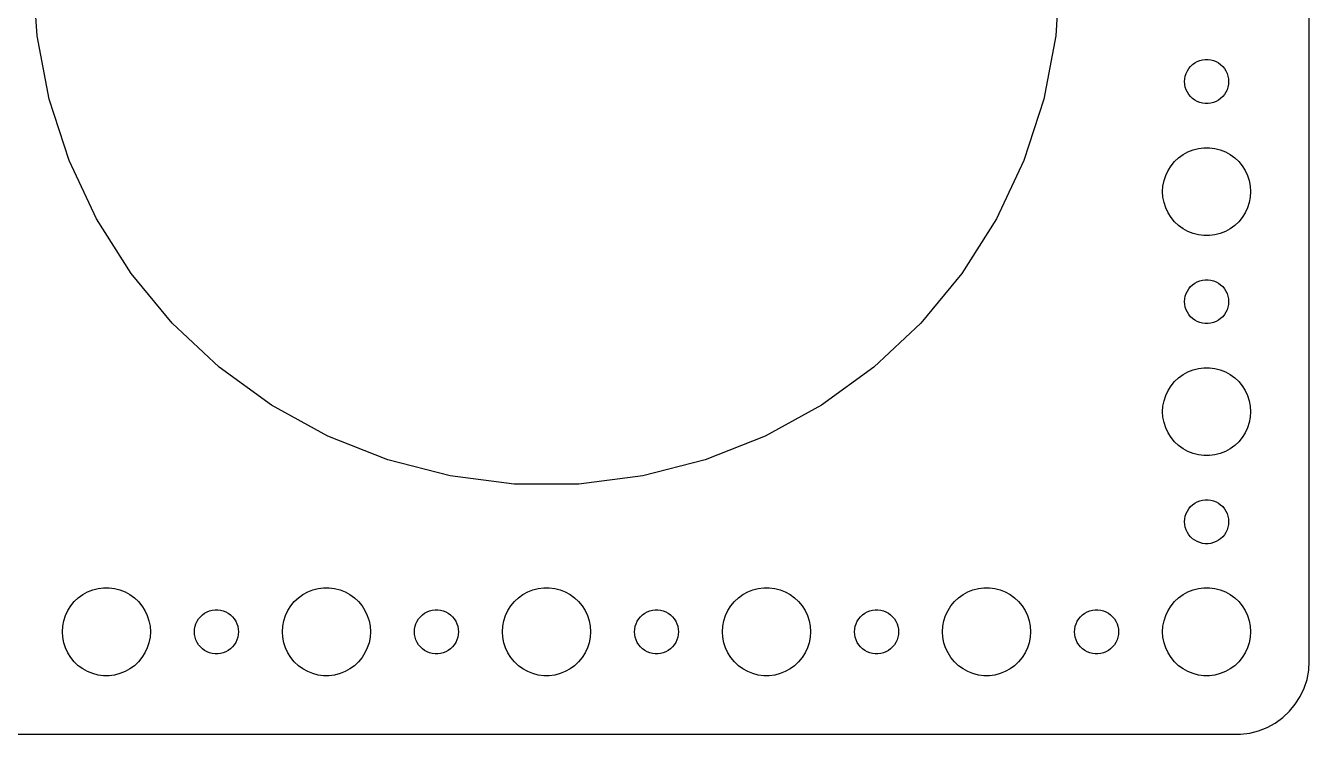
# Model space of a CAD drawing. Header units: metres. Extents: x -164 to 164, y 62 to 280.
# Drawn here: x 77 to 164.5, y 176 to 224.3 of the extents above; entities that cross this region are included whole.
import ezdxf

# ---------------------------------------------------------------- set-up
doc = ezdxf.new("R2010")
doc.units = ezdxf.units.M

msp = doc.modelspace()

# ---------------------------------------------------------------- linework, layer by layer
for p, q in [((164.5, 181), (164.5, 275)), ((77.776, 223.613), (77.5, 228)), ((147.5, 228), (147.224, 223.613)), ((78.5996, 219.296), (77.776, 223.613)), ((147.224, 223.613), (146.4, 219.296)), ((156.186, 221.223), (156.286, 221.382)), ((156.286, 221.382), (156.407, 221.527)), ((156.407, 221.527), (156.544, 221.656)), ((156.544, 221.656), (156.696, 221.766)), ((156.696, 221.766), (156.861, 221.857)), ((156.861, 221.857), (157.036, 221.927)), ((157.036, 221.927), (157.219, 221.973)), ((157.219, 221.973), (157.406, 221.997)), ((157.406, 221.997), (157.594, 221.997)), ((157.594, 221.997), (157.781, 221.973)), ((157.781, 221.973), (157.964, 221.927)), ((157.964, 221.927), (158.139, 221.857)), ((158.139, 221.857), (158.304, 221.766)), ((158.304, 221.766), (158.456, 221.656)), ((158.456, 221.656), (158.593, 221.527)), ((158.593, 221.527), (158.714, 221.382)), ((158.714, 221.382), (158.814, 221.223)), ((156, 220.5), (156.012, 220.688)), ((156.012, 220.312), (156, 220.5)), ((156.012, 220.688), (156.047, 220.873)), ((156.047, 220.873), (156.105, 221.052)), ((156.105, 221.052), (156.186, 221.223)), ((158.814, 221.223), (158.895, 221.052)), ((158.895, 221.052), (158.953, 220.873)), ((158.953, 220.873), (158.988, 220.688)), ((158.988, 220.688), (159, 220.5)), ((159, 220.5), (158.988, 220.312)), ((156.047, 220.127), (156.012, 220.312)), ((156.105, 219.948), (156.047, 220.127)), ((156.186, 219.777), (156.105, 219.948)), ((156.286, 219.618), (156.186, 219.777)), ((158.814, 219.777), (158.714, 219.618)), ((158.895, 219.948), (158.814, 219.777)), ((158.953, 220.127), (158.895, 219.948)), ((158.988, 220.312), (158.953, 220.127)), ((79.9578, 215.116), (78.5996, 219.296)), ((146.4, 219.296), (145.042, 215.116)), ((156.407, 219.473), (156.286, 219.618)), ((156.544, 219.344), (156.407, 219.473)), ((156.696, 219.234), (156.544, 219.344)), ((156.861, 219.143), (156.696, 219.234)), ((157.036, 219.073), (156.861, 219.143)), ((157.219, 219.027), (157.036, 219.073)), ((157.406, 219.003), (157.219, 219.027)), ((157.594, 219.003), (157.406, 219.003)), ((157.781, 219.027), (157.594, 219.003)), ((157.964, 219.073), (157.781, 219.027)), ((158.139, 219.143), (157.964, 219.073)), ((158.304, 219.234), (158.139, 219.143)), ((158.456, 219.344), (158.304, 219.234)), ((158.593, 219.473), (158.456, 219.344)), ((158.714, 219.618), (158.593, 219.473)), ((155.313, 215.054), (155.588, 215.312)), ((155.588, 215.312), (155.893, 215.533)), ((155.893, 215.533), (156.223, 215.714)), ((156.223, 215.714), (156.573, 215.853)), ((156.573, 215.853), (156.938, 215.947)), ((156.938, 215.947), (157.312, 215.994)), ((157.312, 215.994), (157.688, 215.994)), ((157.688, 215.994), (158.062, 215.947)), ((158.062, 215.947), (158.427, 215.853)), ((158.427, 215.853), (158.777, 215.714)), ((158.777, 215.714), (159.107, 215.533)), ((159.107, 215.533), (159.412, 215.312)), ((159.412, 215.312), (159.687, 215.054)), ((81.8293, 211.139), (79.9578, 215.116)), ((145.042, 215.116), (143.171, 211.139)), ((154.711, 214.104), (154.871, 214.445)), ((154.871, 214.445), (155.073, 214.763)), ((155.073, 214.763), (155.313, 215.054)), ((159.687, 215.054), (159.927, 214.763)), ((159.927, 214.763), (160.129, 214.445)), ((160.129, 214.445), (160.289, 214.104)), ((154.524, 213.376), (154.594, 213.746)), ((154.594, 213.746), (154.711, 214.104)), ((160.289, 214.104), (160.406, 213.746)), ((160.406, 213.746), (160.476, 213.376)), ((154.5, 213), (154.524, 213.376)), ((154.524, 212.624), (154.5, 213)), ((160.476, 213.376), (160.5, 213)), ((160.5, 213), (160.476, 212.624)), ((154.594, 212.254), (154.524, 212.624)), ((154.711, 211.896), (154.594, 212.254)), ((154.871, 211.555), (154.711, 211.896)), ((160.289, 211.896), (160.129, 211.555)), ((160.406, 212.254), (160.289, 211.896)), ((160.476, 212.624), (160.406, 212.254)), ((84.1844, 207.428), (81.8293, 211.139)), ((143.171, 211.139), (140.816, 207.428)), ((155.073, 211.237), (154.871, 211.555)), ((155.313, 210.946), (155.073, 211.237)), ((155.588, 210.688), (155.313, 210.946)), ((159.687, 210.946), (159.412, 210.688)), ((159.927, 211.237), (159.687, 210.946)), ((160.129, 211.555), (159.927, 211.237)), ((155.893, 210.467), (155.588, 210.688)), ((156.223, 210.286), (155.893, 210.467)), ((156.573, 210.147), (156.223, 210.286)), ((156.938, 210.053), (156.573, 210.147)), ((157.312, 210.006), (156.938, 210.053)), ((157.688, 210.006), (157.312, 210.006)), ((158.062, 210.053), (157.688, 210.006)), ((158.427, 210.147), (158.062, 210.053)), ((158.777, 210.286), (158.427, 210.147)), ((159.107, 210.467), (158.777, 210.286)), ((159.412, 210.688), (159.107, 210.467)), ((86.9861, 204.041), (84.1844, 207.428)), ((140.816, 207.428), (138.014, 204.041)), ((156.286, 206.382), (156.407, 206.527)), ((156.407, 206.527), (156.544, 206.656)), ((156.544, 206.656), (156.696, 206.766)), ((156.696, 206.766), (156.861, 206.857)), ((156.861, 206.857), (157.036, 206.927)), ((157.036, 206.927), (157.219, 206.973)), ((157.219, 206.973), (157.406, 206.997)), ((157.406, 206.997), (157.594, 206.997)), ((157.594, 206.997), (157.781, 206.973)), ((157.781, 206.973), (157.964, 206.927)), ((157.964, 206.927), (158.139, 206.857)), ((158.139, 206.857), (158.304, 206.766)), ((158.304, 206.766), (158.456, 206.656)), ((158.456, 206.656), (158.593, 206.527)), ((158.593, 206.527), (158.714, 206.382)), ((156, 205.5), (156.012, 205.688)), ((156.012, 205.688), (156.047, 205.873)), ((156.047, 205.873), (156.105, 206.052)), ((156.105, 206.052), (156.186, 206.223)), ((156.186, 206.223), (156.286, 206.382)), ((158.714, 206.382), (158.814, 206.223)), ((158.814, 206.223), (158.895, 206.052)), ((158.895, 206.052), (158.953, 205.873)), ((158.953, 205.873), (158.988, 205.688)), ((158.988, 205.688), (159, 205.5)), ((156.012, 205.312), (156, 205.5)), ((156.047, 205.127), (156.012, 205.312)), ((156.105, 204.948), (156.047, 205.127)), ((156.186, 204.777), (156.105, 204.948)), ((156.286, 204.618), (156.186, 204.777)), ((158.814, 204.777), (158.714, 204.618)), ((158.895, 204.948), (158.814, 204.777)), ((158.953, 205.127), (158.895, 204.948)), ((158.988, 205.312), (158.953, 205.127)), ((159, 205.5), (158.988, 205.312)), ((90.1902, 201.032), (86.9861, 204.041)), ((138.014, 204.041), (134.81, 201.032)), ((156.407, 204.473), (156.286, 204.618)), ((156.544, 204.344), (156.407, 204.473)), ((156.696, 204.234), (156.544, 204.344)), ((156.861, 204.143), (156.696, 204.234)), ((157.036, 204.073), (156.861, 204.143)), ((157.219, 204.027), (157.036, 204.073)), ((157.406, 204.003), (157.219, 204.027)), ((157.594, 204.003), (157.406, 204.003)), ((157.781, 204.027), (157.594, 204.003)), ((157.964, 204.073), (157.781, 204.027)), ((158.139, 204.143), (157.964, 204.073)), ((158.304, 204.234), (158.139, 204.143)), ((158.456, 204.344), (158.304, 204.234)), ((158.593, 204.473), (158.456, 204.344)), ((158.714, 204.618), (158.593, 204.473)), ((93.7461, 198.449), (90.1902, 201.032)), ((134.81, 201.032), (131.254, 198.449)), ((155.588, 200.312), (155.893, 200.533)), ((155.893, 200.533), (156.223, 200.714)), ((156.223, 200.714), (156.573, 200.853)), ((156.573, 200.853), (156.938, 200.947)), ((156.938, 200.947), (157.312, 200.994)), ((157.312, 200.994), (157.688, 200.994)), ((157.688, 200.994), (158.062, 200.947)), ((158.062, 200.947), (158.427, 200.853)), ((158.427, 200.853), (158.777, 200.714)), ((158.777, 200.714), (159.107, 200.533)), ((159.107, 200.533), (159.412, 200.312)), ((154.871, 199.445), (155.073, 199.763)), ((155.073, 199.763), (155.313, 200.054)), ((155.313, 200.054), (155.588, 200.312)), ((159.412, 200.312), (159.687, 200.054)), ((159.687, 200.054), (159.927, 199.763)), ((159.927, 199.763), (160.129, 199.445)), ((154.524, 198.376), (154.594, 198.746)), ((154.594, 198.746), (154.711, 199.104)), ((154.711, 199.104), (154.871, 199.445)), ((160.129, 199.445), (160.289, 199.104)), ((160.289, 199.104), (160.406, 198.746)), ((160.406, 198.746), (160.476, 198.376)), ((97.5977, 196.331), (93.7461, 198.449)), ((131.254, 198.449), (127.402, 196.331)), ((154.5, 198), (154.524, 198.376)), ((154.524, 197.624), (154.5, 198)), ((160.476, 198.376), (160.5, 198)), ((160.5, 198), (160.476, 197.624)), ((154.594, 197.254), (154.524, 197.624)), ((154.711, 196.896), (154.594, 197.254)), ((154.871, 196.555), (154.711, 196.896)), ((160.289, 196.896), (160.129, 196.555)), ((160.406, 197.254), (160.289, 196.896)), ((160.476, 197.624), (160.406, 197.254)), ((101.684, 194.713), (97.5977, 196.331)), ((127.402, 196.331), (123.316, 194.713)), ((155.073, 196.237), (154.871, 196.555)), ((155.313, 195.946), (155.073, 196.237)), ((159.927, 196.237), (159.687, 195.946)), ((160.129, 196.555), (159.927, 196.237)), ((155.588, 195.688), (155.313, 195.946)), ((155.893, 195.467), (155.588, 195.688)), ((156.223, 195.286), (155.893, 195.467)), ((156.573, 195.147), (156.223, 195.286)), ((156.938, 195.053), (156.573, 195.147)), ((158.427, 195.147), (158.062, 195.053)), ((158.777, 195.286), (158.427, 195.147)), ((159.107, 195.467), (158.777, 195.286)), ((159.412, 195.688), (159.107, 195.467)), ((159.687, 195.946), (159.412, 195.688)), ((105.942, 193.62), (101.684, 194.713)), ((123.316, 194.713), (119.058, 193.62)), ((157.312, 195.006), (156.938, 195.053)), ((157.688, 195.006), (157.312, 195.006)), ((158.062, 195.053), (157.688, 195.006)), ((110.302, 193.069), (105.942, 193.62)), ((119.058, 193.62), (114.698, 193.069)), ((114.698, 193.069), (110.302, 193.069)), ((156.407, 191.527), (156.544, 191.656)), ((156.544, 191.656), (156.696, 191.766)), ((156.696, 191.766), (156.861, 191.857)), ((156.861, 191.857), (157.036, 191.927)), ((157.036, 191.927), (157.219, 191.973)), ((157.219, 191.973), (157.406, 191.997)), ((157.406, 191.997), (157.594, 191.997)), ((157.594, 191.997), (157.781, 191.973)), ((157.781, 191.973), (157.964, 191.927)), ((157.964, 191.927), (158.139, 191.857)), ((158.139, 191.857), (158.304, 191.766)), ((158.304, 191.766), (158.456, 191.656)), ((158.456, 191.656), (158.593, 191.527)), ((156.012, 190.688), (156.047, 190.873)), ((156.047, 190.873), (156.105, 191.052)), ((156.105, 191.052), (156.186, 191.223)), ((156.186, 191.223), (156.286, 191.382)), ((156.286, 191.382), (156.407, 191.527)), ((158.593, 191.527), (158.714, 191.382)), ((158.714, 191.382), (158.814, 191.223)), ((158.814, 191.223), (158.895, 191.052)), ((158.895, 191.052), (158.953, 190.873)), ((158.953, 190.873), (158.988, 190.688)), ((156, 190.5), (156.012, 190.688)), ((156.012, 190.312), (156, 190.5)), ((156.047, 190.127), (156.012, 190.312)), ((156.105, 189.948), (156.047, 190.127)), ((156.186, 189.777), (156.105, 189.948)), ((158.895, 189.948), (158.814, 189.777)), ((158.953, 190.127), (158.895, 189.948)), ((158.988, 190.312), (158.953, 190.127)), ((158.988, 190.688), (159, 190.5)), ((159, 190.5), (158.988, 190.312)), ((156.286, 189.618), (156.186, 189.777)), ((156.407, 189.473), (156.286, 189.618)), ((156.544, 189.344), (156.407, 189.473)), ((156.696, 189.234), (156.544, 189.344)), ((156.861, 189.143), (156.696, 189.234)), ((157.036, 189.073), (156.861, 189.143)), ((157.219, 189.027), (157.036, 189.073)), ((157.406, 189.003), (157.219, 189.027)), ((157.594, 189.003), (157.406, 189.003)), ((157.781, 189.027), (157.594, 189.003)), ((157.964, 189.073), (157.781, 189.027)), ((158.139, 189.143), (157.964, 189.073)), ((158.304, 189.234), (158.139, 189.143)), ((158.456, 189.344), (158.304, 189.234)), ((158.593, 189.473), (158.456, 189.344)), ((158.714, 189.618), (158.593, 189.473)), ((158.814, 189.777), (158.714, 189.618)), ((80.5877, 185.312), (80.8925, 185.533)), ((80.8925, 185.533), (81.2227, 185.714)), ((81.2227, 185.714), (81.573, 185.853)), ((81.573, 185.853), (81.9379, 185.947)), ((81.9379, 185.947), (82.3116, 185.994)), ((82.3116, 185.994), (82.6884, 185.994)), ((82.6884, 185.994), (83.0621, 185.947)), ((83.0621, 185.947), (83.427, 185.853)), ((83.427, 185.853), (83.7773, 185.714)), ((83.7773, 185.714), (84.1075, 185.533)), ((84.1075, 185.533), (84.4123, 185.312)), ((95.5877, 185.312), (95.8925, 185.533)), ((95.8925, 185.533), (96.2227, 185.714)), ((96.2227, 185.714), (96.573, 185.853)), ((96.573, 185.853), (96.9379, 185.947)), ((96.9379, 185.947), (97.3116, 185.994)), ((97.3116, 185.994), (97.6884, 185.994)), ((97.6884, 185.994), (98.0621, 185.947)), ((98.0621, 185.947), (98.427, 185.853)), ((98.427, 185.853), (98.7773, 185.714)), ((98.7773, 185.714), (99.1075, 185.533)), ((99.1075, 185.533), (99.4123, 185.312)), ((110.588, 185.312), (110.893, 185.533)), ((110.893, 185.533), (111.223, 185.714)), ((111.223, 185.714), (111.573, 185.853)), ((111.573, 185.853), (111.938, 185.947)), ((111.938, 185.947), (112.312, 185.994)), ((112.312, 185.994), (112.688, 185.994)), ((112.688, 185.994), (113.062, 185.947)), ((113.062, 185.947), (113.427, 185.853)), ((113.427, 185.853), (113.777, 185.714)), ((113.777, 185.714), (114.107, 185.533)), ((114.107, 185.533), (114.412, 185.312)), ((125.588, 185.312), (125.893, 185.533)), ((125.893, 185.533), (126.223, 185.714)), ((126.223, 185.714), (126.573, 185.853)), ((126.573, 185.853), (126.938, 185.947)), ((126.938, 185.947), (127.312, 185.994)), ((127.312, 185.994), (127.688, 185.994)), ((127.688, 185.994), (128.062, 185.947)), ((128.062, 185.947), (128.427, 185.853)), ((128.427, 185.853), (128.777, 185.714)), ((128.777, 185.714), (129.107, 185.533)), ((129.107, 185.533), (129.412, 185.312)), ((140.588, 185.312), (140.893, 185.533)), ((140.893, 185.533), (141.223, 185.714)), ((141.223, 185.714), (141.573, 185.853)), ((141.573, 185.853), (141.938, 185.947)), ((141.938, 185.947), (142.312, 185.994)), ((142.312, 185.994), (142.688, 185.994)), ((142.688, 185.994), (143.062, 185.947)), ((143.062, 185.947), (143.427, 185.853)), ((143.427, 185.853), (143.777, 185.714)), ((143.777, 185.714), (144.107, 185.533)), ((144.107, 185.533), (144.412, 185.312)), ((155.588, 185.312), (155.893, 185.533)), ((155.893, 185.533), (156.223, 185.714)), ((156.223, 185.714), (156.573, 185.853)), ((156.573, 185.853), (156.938, 185.947)), ((156.938, 185.947), (157.312, 185.994)), ((157.312, 185.994), (157.688, 185.994)), ((157.688, 185.994), (158.062, 185.947)), ((158.062, 185.947), (158.427, 185.853)), ((158.427, 185.853), (158.777, 185.714)), ((158.777, 185.714), (159.107, 185.533)), ((159.107, 185.533), (159.412, 185.312)), ((79.8711, 184.445), (80.073, 184.763)), ((80.073, 184.763), (80.3131, 185.054)), ((80.3131, 185.054), (80.5877, 185.312)), ((84.4123, 185.312), (84.6869, 185.054)), ((84.6869, 185.054), (84.927, 184.763)), ((84.927, 184.763), (85.1289, 184.445)), ((94.8711, 184.445), (95.073, 184.763)), ((95.073, 184.763), (95.3131, 185.054)), ((95.3131, 185.054), (95.5877, 185.312)), ((99.4123, 185.312), (99.6869, 185.054)), ((99.6869, 185.054), (99.927, 184.763)), ((99.927, 184.763), (100.129, 184.445)), ((109.871, 184.445), (110.073, 184.763)), ((110.073, 184.763), (110.313, 185.054)), ((110.313, 185.054), (110.588, 185.312)), ((114.412, 185.312), (114.687, 185.054)), ((114.687, 185.054), (114.927, 184.763)), ((114.927, 184.763), (115.129, 184.445)), ((124.871, 184.445), (125.073, 184.763)), ((125.073, 184.763), (125.313, 185.054)), ((125.313, 185.054), (125.588, 185.312)), ((129.412, 185.312), (129.687, 185.054)), ((129.687, 185.054), (129.927, 184.763)), ((129.927, 184.763), (130.129, 184.445)), ((139.871, 184.445), (140.073, 184.763)), ((140.073, 184.763), (140.313, 185.054)), ((140.313, 185.054), (140.588, 185.312)), ((144.412, 185.312), (144.687, 185.054)), ((144.687, 185.054), (144.927, 184.763)), ((144.927, 184.763), (145.129, 184.445)), ((154.871, 184.445), (155.073, 184.763)), ((155.073, 184.763), (155.313, 185.054)), ((155.313, 185.054), (155.588, 185.312)), ((159.412, 185.312), (159.687, 185.054)), ((159.687, 185.054), (159.927, 184.763)), ((159.927, 184.763), (160.129, 184.445)), ((79.5943, 183.746), (79.7107, 184.104)), ((79.7107, 184.104), (79.8711, 184.445)), ((85.1289, 184.445), (85.2893, 184.104)), ((85.2893, 184.104), (85.4057, 183.746)), ((88.6855, 183.723), (88.7865, 183.882)), ((88.7865, 183.882), (88.9065, 184.027)), ((88.9065, 184.027), (89.0439, 184.156)), ((89.0439, 184.156), (89.1963, 184.266)), ((89.1963, 184.266), (89.3613, 184.357)), ((89.3613, 184.357), (89.5365, 184.427)), ((89.5365, 184.427), (89.7189, 184.473)), ((89.7189, 184.473), (89.9058, 184.497)), ((89.9058, 184.497), (90.0942, 184.497)), ((90.0942, 184.497), (90.2811, 184.473)), ((90.2811, 184.473), (90.4635, 184.427)), ((90.4635, 184.427), (90.6387, 184.357)), ((90.6387, 184.357), (90.8037, 184.266)), ((90.8037, 184.266), (90.9561, 184.156)), ((90.9561, 184.156), (91.0934, 184.027)), ((91.0934, 184.027), (91.2135, 183.882)), ((91.2135, 183.882), (91.3145, 183.723)), ((94.5943, 183.746), (94.7107, 184.104)), ((94.7107, 184.104), (94.8711, 184.445)), ((100.129, 184.445), (100.289, 184.104)), ((100.289, 184.104), (100.406, 183.746)), ((103.686, 183.723), (103.786, 183.882)), ((103.786, 183.882), (103.907, 184.027)), ((103.907, 184.027), (104.044, 184.156)), ((104.044, 184.156), (104.196, 184.266)), ((104.196, 184.266), (104.361, 184.357)), ((104.361, 184.357), (104.536, 184.427)), ((104.536, 184.427), (104.719, 184.473)), ((104.719, 184.473), (104.906, 184.497)), ((104.906, 184.497), (105.094, 184.497)), ((105.094, 184.497), (105.281, 184.473)), ((105.281, 184.473), (105.464, 184.427)), ((105.464, 184.427), (105.639, 184.357)), ((105.639, 184.357), (105.804, 184.266)), ((105.804, 184.266), (105.956, 184.156)), ((105.956, 184.156), (106.093, 184.027)), ((106.093, 184.027), (106.214, 183.882)), ((106.214, 183.882), (106.314, 183.723)), ((109.594, 183.746), (109.711, 184.104)), ((109.711, 184.104), (109.871, 184.445)), ((115.129, 184.445), (115.289, 184.104)), ((115.289, 184.104), (115.406, 183.746)), ((118.686, 183.723), (118.786, 183.882)), ((118.786, 183.882), (118.907, 184.027)), ((118.907, 184.027), (119.044, 184.156)), ((119.044, 184.156), (119.196, 184.266)), ((119.196, 184.266), (119.361, 184.357)), ((119.361, 184.357), (119.536, 184.427)), ((119.536, 184.427), (119.719, 184.473)), ((119.719, 184.473), (119.906, 184.497)), ((119.906, 184.497), (120.094, 184.497)), ((120.094, 184.497), (120.281, 184.473)), ((120.281, 184.473), (120.464, 184.427)), ((120.464, 184.427), (120.639, 184.357)), ((120.639, 184.357), (120.804, 184.266)), ((120.804, 184.266), (120.956, 184.156)), ((120.956, 184.156), (121.093, 184.027)), ((121.093, 184.027), (121.214, 183.882)), ((121.214, 183.882), (121.314, 183.723)), ((124.594, 183.746), (124.711, 184.104)), ((124.711, 184.104), (124.871, 184.445)), ((130.129, 184.445), (130.289, 184.104)), ((130.289, 184.104), (130.406, 183.746)), ((133.686, 183.723), (133.786, 183.882)), ((133.786, 183.882), (133.907, 184.027)), ((133.907, 184.027), (134.044, 184.156)), ((134.044, 184.156), (134.196, 184.266)), ((134.196, 184.266), (134.361, 184.357)), ((134.361, 184.357), (134.536, 184.427)), ((134.536, 184.427), (134.719, 184.473)), ((134.719, 184.473), (134.906, 184.497)), ((134.906, 184.497), (135.094, 184.497)), ((135.094, 184.497), (135.281, 184.473)), ((135.281, 184.473), (135.464, 184.427)), ((135.464, 184.427), (135.639, 184.357)), ((135.639, 184.357), (135.804, 184.266)), ((135.804, 184.266), (135.956, 184.156)), ((135.956, 184.156), (136.093, 184.027)), ((136.093, 184.027), (136.214, 183.882)), ((136.214, 183.882), (136.314, 183.723)), ((139.594, 183.746), (139.711, 184.104)), ((139.711, 184.104), (139.871, 184.445)), ((145.129, 184.445), (145.289, 184.104)), ((145.289, 184.104), (145.406, 183.746)), ((148.686, 183.723), (148.786, 183.882)), ((148.786, 183.882), (148.907, 184.027)), ((148.907, 184.027), (149.044, 184.156)), ((149.044, 184.156), (149.196, 184.266)), ((149.196, 184.266), (149.361, 184.357)), ((149.361, 184.357), (149.536, 184.427)), ((149.536, 184.427), (149.719, 184.473)), ((149.719, 184.473), (149.906, 184.497)), ((149.906, 184.497), (150.094, 184.497)), ((150.094, 184.497), (150.281, 184.473)), ((150.281, 184.473), (150.464, 184.427)), ((150.464, 184.427), (150.639, 184.357)), ((150.639, 184.357), (150.804, 184.266)), ((150.804, 184.266), (150.956, 184.156)), ((150.956, 184.156), (151.093, 184.027)), ((151.093, 184.027), (151.214, 183.882)), ((151.214, 183.882), (151.314, 183.723)), ((154.594, 183.746), (154.711, 184.104)), ((154.711, 184.104), (154.871, 184.445)), ((160.129, 184.445), (160.289, 184.104)), ((160.289, 184.104), (160.406, 183.746)), ((79.5, 183), (79.5237, 183.376)), ((79.5237, 182.624), (79.5, 183)), ((79.5237, 183.376), (79.5943, 183.746)), ((85.4057, 183.746), (85.4763, 183.376)), ((85.4763, 183.376), (85.5, 183)), ((85.5, 183), (85.4763, 182.624)), ((88.5, 183), (88.5118, 183.188)), ((88.5118, 182.812), (88.5, 183)), ((88.5118, 183.188), (88.5471, 183.373)), ((88.5471, 183.373), (88.6053, 183.552)), ((88.6053, 183.552), (88.6855, 183.723)), ((91.3145, 183.723), (91.3947, 183.552)), ((91.3947, 183.552), (91.4529, 183.373)), ((91.4529, 183.373), (91.4882, 183.188)), ((91.4882, 183.188), (91.5, 183)), ((91.5, 183), (91.4882, 182.812)), ((94.5, 183), (94.5237, 183.376)), ((94.5237, 182.624), (94.5, 183)), ((94.5237, 183.376), (94.5943, 183.746)), ((100.406, 183.746), (100.476, 183.376)), ((100.476, 183.376), (100.5, 183)), ((100.5, 183), (100.476, 182.624)), ((103.5, 183), (103.512, 183.188)), ((103.512, 182.812), (103.5, 183)), ((103.512, 183.188), (103.547, 183.373)), ((103.547, 183.373), (103.605, 183.552)), ((103.605, 183.552), (103.686, 183.723)), ((106.314, 183.723), (106.395, 183.552)), ((106.395, 183.552), (106.453, 183.373)), ((106.453, 183.373), (106.488, 183.188)), ((106.488, 183.188), (106.5, 183)), ((106.5, 183), (106.488, 182.812)), ((109.5, 183), (109.524, 183.376)), ((109.524, 182.624), (109.5, 183)), ((109.524, 183.376), (109.594, 183.746)), ((115.406, 183.746), (115.476, 183.376)), ((115.476, 183.376), (115.5, 183)), ((115.5, 183), (115.476, 182.624)), ((118.5, 183), (118.512, 183.188)), ((118.512, 182.812), (118.5, 183)), ((118.512, 183.188), (118.547, 183.373)), ((118.547, 183.373), (118.605, 183.552)), ((118.605, 183.552), (118.686, 183.723)), ((121.314, 183.723), (121.395, 183.552)), ((121.395, 183.552), (121.453, 183.373)), ((121.453, 183.373), (121.488, 183.188)), ((121.488, 183.188), (121.5, 183)), ((121.5, 183), (121.488, 182.812)), ((124.5, 183), (124.524, 183.376)), ((124.524, 182.624), (124.5, 183)), ((124.524, 183.376), (124.594, 183.746)), ((130.406, 183.746), (130.476, 183.376)), ((130.476, 183.376), (130.5, 183)), ((130.5, 183), (130.476, 182.624)), ((133.5, 183), (133.512, 183.188)), ((133.512, 182.812), (133.5, 183)), ((133.512, 183.188), (133.547, 183.373)), ((133.547, 183.373), (133.605, 183.552)), ((133.605, 183.552), (133.686, 183.723)), ((136.314, 183.723), (136.395, 183.552)), ((136.395, 183.552), (136.453, 183.373)), ((136.453, 183.373), (136.488, 183.188)), ((136.488, 183.188), (136.5, 183)), ((136.5, 183), (136.488, 182.812)), ((139.5, 183), (139.524, 183.376)), ((139.524, 182.624), (139.5, 183)), ((139.524, 183.376), (139.594, 183.746)), ((145.406, 183.746), (145.476, 183.376)), ((145.476, 183.376), (145.5, 183)), ((145.5, 183), (145.476, 182.624)), ((148.5, 183), (148.512, 183.188)), ((148.512, 182.812), (148.5, 183)), ((148.512, 183.188), (148.547, 183.373)), ((148.547, 183.373), (148.605, 183.552)), ((148.605, 183.552), (148.686, 183.723)), ((151.314, 183.723), (151.395, 183.552)), ((151.395, 183.552), (151.453, 183.373)), ((151.453, 183.373), (151.488, 183.188)), ((151.488, 183.188), (151.5, 183)), ((151.5, 183), (151.488, 182.812)), ((154.5, 183), (154.524, 183.376)), ((154.524, 182.624), (154.5, 183)), ((154.524, 183.376), (154.594, 183.746)), ((160.406, 183.746), (160.476, 183.376)), ((160.476, 183.376), (160.5, 183)), ((160.5, 183), (160.476, 182.624)), ((79.5943, 182.254), (79.5237, 182.624)), ((79.7107, 181.896), (79.5943, 182.254)), ((85.4057, 182.254), (85.2893, 181.896)), ((85.4763, 182.624), (85.4057, 182.254)), ((88.5471, 182.627), (88.5118, 182.812)), ((88.6053, 182.448), (88.5471, 182.627)), ((88.6855, 182.277), (88.6053, 182.448)), ((88.7865, 182.118), (88.6855, 182.277)), ((88.9065, 181.973), (88.7865, 182.118)), ((91.2135, 182.118), (91.0934, 181.973)), ((91.3145, 182.277), (91.2135, 182.118)), ((91.3947, 182.448), (91.3145, 182.277)), ((91.4529, 182.627), (91.3947, 182.448)), ((91.4882, 182.812), (91.4529, 182.627)), ((94.5943, 182.254), (94.5237, 182.624)), ((94.7107, 181.896), (94.5943, 182.254)), ((100.406, 182.254), (100.289, 181.896)), ((100.476, 182.624), (100.406, 182.254)), ((103.547, 182.627), (103.512, 182.812)), ((103.605, 182.448), (103.547, 182.627)), ((103.686, 182.277), (103.605, 182.448)), ((103.786, 182.118), (103.686, 182.277)), ((103.907, 181.973), (103.786, 182.118)), ((106.214, 182.118), (106.093, 181.973)), ((106.314, 182.277), (106.214, 182.118)), ((106.395, 182.448), (106.314, 182.277)), ((106.453, 182.627), (106.395, 182.448)), ((106.488, 182.812), (106.453, 182.627)), ((109.594, 182.254), (109.524, 182.624)), ((109.711, 181.896), (109.594, 182.254)), ((115.406, 182.254), (115.289, 181.896)), ((115.476, 182.624), (115.406, 182.254)), ((118.547, 182.627), (118.512, 182.812)), ((118.605, 182.448), (118.547, 182.627)), ((118.686, 182.277), (118.605, 182.448)), ((118.786, 182.118), (118.686, 182.277)), ((118.907, 181.973), (118.786, 182.118)), ((121.214, 182.118), (121.093, 181.973)), ((121.314, 182.277), (121.214, 182.118)), ((121.395, 182.448), (121.314, 182.277)), ((121.453, 182.627), (121.395, 182.448)), ((121.488, 182.812), (121.453, 182.627)), ((124.594, 182.254), (124.524, 182.624)), ((124.711, 181.896), (124.594, 182.254)), ((130.406, 182.254), (130.289, 181.896)), ((130.476, 182.624), (130.406, 182.254)), ((133.547, 182.627), (133.512, 182.812)), ((133.605, 182.448), (133.547, 182.627)), ((133.686, 182.277), (133.605, 182.448)), ((133.786, 182.118), (133.686, 182.277)), ((133.907, 181.973), (133.786, 182.118)), ((136.214, 182.118), (136.093, 181.973)), ((136.314, 182.277), (136.214, 182.118)), ((136.395, 182.448), (136.314, 182.277)), ((136.453, 182.627), (136.395, 182.448)), ((136.488, 182.812), (136.453, 182.627)), ((139.594, 182.254), (139.524, 182.624)), ((139.711, 181.896), (139.594, 182.254)), ((145.406, 182.254), (145.289, 181.896)), ((145.476, 182.624), (145.406, 182.254)), ((148.547, 182.627), (148.512, 182.812)), ((148.605, 182.448), (148.547, 182.627)), ((148.686, 182.277), (148.605, 182.448)), ((148.786, 182.118), (148.686, 182.277)), ((148.907, 181.973), (148.786, 182.118)), ((151.214, 182.118), (151.093, 181.973)), ((151.314, 182.277), (151.214, 182.118)), ((151.395, 182.448), (151.314, 182.277)), ((151.453, 182.627), (151.395, 182.448)), ((151.488, 182.812), (151.453, 182.627)), ((154.594, 182.254), (154.524, 182.624)), ((154.711, 181.896), (154.594, 182.254)), ((160.406, 182.254), (160.289, 181.896)), ((160.476, 182.624), (160.406, 182.254)), ((79.8711, 181.555), (79.7107, 181.896)), ((80.073, 181.237), (79.8711, 181.555)), ((80.3131, 180.946), (80.073, 181.237)), ((84.927, 181.237), (84.6869, 180.946)), ((85.1289, 181.555), (84.927, 181.237)), ((85.2893, 181.896), (85.1289, 181.555)), ((89.0439, 181.844), (88.9065, 181.973)), ((89.1963, 181.734), (89.0439, 181.844)), ((89.3613, 181.643), (89.1963, 181.734)), ((89.5365, 181.573), (89.3613, 181.643)), ((89.7189, 181.527), (89.5365, 181.573)), ((89.9058, 181.503), (89.7189, 181.527)), ((90.0942, 181.503), (89.9058, 181.503)), ((90.2811, 181.527), (90.0942, 181.503)), ((90.4635, 181.573), (90.2811, 181.527)), ((90.6387, 181.643), (90.4635, 181.573)), ((90.8037, 181.734), (90.6387, 181.643)), ((90.9561, 181.844), (90.8037, 181.734)), ((91.0934, 181.973), (90.9561, 181.844)), ((94.8711, 181.555), (94.7107, 181.896)), ((95.073, 181.237), (94.8711, 181.555)), ((95.3131, 180.946), (95.073, 181.237)), ((99.927, 181.237), (99.6869, 180.946)), ((100.129, 181.555), (99.927, 181.237)), ((100.289, 181.896), (100.129, 181.555)), ((104.044, 181.844), (103.907, 181.973)), ((104.196, 181.734), (104.044, 181.844)), ((104.361, 181.643), (104.196, 181.734)), ((104.536, 181.573), (104.361, 181.643)), ((104.719, 181.527), (104.536, 181.573)), ((104.906, 181.503), (104.719, 181.527)), ((105.094, 181.503), (104.906, 181.503)), ((105.281, 181.527), (105.094, 181.503)), ((105.464, 181.573), (105.281, 181.527)), ((105.639, 181.643), (105.464, 181.573)), ((105.804, 181.734), (105.639, 181.643)), ((105.956, 181.844), (105.804, 181.734)), ((106.093, 181.973), (105.956, 181.844)), ((109.871, 181.555), (109.711, 181.896)), ((110.073, 181.237), (109.871, 181.555)), ((110.313, 180.946), (110.073, 181.237)), ((114.927, 181.237), (114.687, 180.946)), ((115.129, 181.555), (114.927, 181.237)), ((115.289, 181.896), (115.129, 181.555)), ((119.044, 181.844), (118.907, 181.973)), ((119.196, 181.734), (119.044, 181.844)), ((119.361, 181.643), (119.196, 181.734)), ((119.536, 181.573), (119.361, 181.643)), ((119.719, 181.527), (119.536, 181.573)), ((119.906, 181.503), (119.719, 181.527)), ((120.094, 181.503), (119.906, 181.503)), ((120.281, 181.527), (120.094, 181.503)), ((120.464, 181.573), (120.281, 181.527)), ((120.639, 181.643), (120.464, 181.573)), ((120.804, 181.734), (120.639, 181.643)), ((120.956, 181.844), (120.804, 181.734)), ((121.093, 181.973), (120.956, 181.844)), ((124.871, 181.555), (124.711, 181.896)), ((125.073, 181.237), (124.871, 181.555)), ((125.313, 180.946), (125.073, 181.237)), ((129.927, 181.237), (129.687, 180.946)), ((130.129, 181.555), (129.927, 181.237)), ((130.289, 181.896), (130.129, 181.555)), ((134.044, 181.844), (133.907, 181.973)), ((134.196, 181.734), (134.044, 181.844)), ((134.361, 181.643), (134.196, 181.734)), ((134.536, 181.573), (134.361, 181.643)), ((134.719, 181.527), (134.536, 181.573)), ((134.906, 181.503), (134.719, 181.527)), ((135.094, 181.503), (134.906, 181.503)), ((135.281, 181.527), (135.094, 181.503)), ((135.464, 181.573), (135.281, 181.527)), ((135.639, 181.643), (135.464, 181.573)), ((135.804, 181.734), (135.639, 181.643)), ((135.956, 181.844), (135.804, 181.734)), ((136.093, 181.973), (135.956, 181.844)), ((139.871, 181.555), (139.711, 181.896)), ((140.073, 181.237), (139.871, 181.555)), ((140.313, 180.946), (140.073, 181.237)), ((144.927, 181.237), (144.687, 180.946)), ((145.129, 181.555), (144.927, 181.237)), ((145.289, 181.896), (145.129, 181.555)), ((149.044, 181.844), (148.907, 181.973)), ((149.196, 181.734), (149.044, 181.844)), ((149.361, 181.643), (149.196, 181.734)), ((149.536, 181.573), (149.361, 181.643)), ((149.719, 181.527), (149.536, 181.573)), ((149.906, 181.503), (149.719, 181.527)), ((150.094, 181.503), (149.906, 181.503)), ((150.281, 181.527), (150.094, 181.503)), ((150.464, 181.573), (150.281, 181.527)), ((150.639, 181.643), (150.464, 181.573)), ((150.804, 181.734), (150.639, 181.643)), ((150.956, 181.844), (150.804, 181.734)), ((151.093, 181.973), (150.956, 181.844)), ((154.871, 181.555), (154.711, 181.896)), ((155.073, 181.237), (154.871, 181.555)), ((155.313, 180.946), (155.073, 181.237)), ((159.927, 181.237), (159.687, 180.946)), ((160.129, 181.555), (159.927, 181.237)), ((160.289, 181.896), (160.129, 181.555)), ((80.5877, 180.688), (80.3131, 180.946)), ((80.8925, 180.467), (80.5877, 180.688)), ((81.2227, 180.286), (80.8925, 180.467)), ((81.573, 180.147), (81.2227, 180.286)), ((83.7773, 180.286), (83.427, 180.147)), ((84.1075, 180.467), (83.7773, 180.286)), ((84.4123, 180.688), (84.1075, 180.467)), ((84.6869, 180.946), (84.4123, 180.688)), ((95.5877, 180.688), (95.3131, 180.946)), ((95.8925, 180.467), (95.5877, 180.688)), ((96.2227, 180.286), (95.8925, 180.467)), ((96.573, 180.147), (96.2227, 180.286)), ((98.7773, 180.286), (98.427, 180.147)), ((99.1075, 180.467), (98.7773, 180.286)), ((99.4123, 180.688), (99.1075, 180.467)), ((99.6869, 180.946), (99.4123, 180.688)), ((110.588, 180.688), (110.313, 180.946)), ((110.893, 180.467), (110.588, 180.688)), ((111.223, 180.286), (110.893, 180.467)), ((111.573, 180.147), (111.223, 180.286)), ((113.777, 180.286), (113.427, 180.147)), ((114.107, 180.467), (113.777, 180.286)), ((114.412, 180.688), (114.107, 180.467)), ((114.687, 180.946), (114.412, 180.688)), ((125.588, 180.688), (125.313, 180.946)), ((125.893, 180.467), (125.588, 180.688)), ((126.223, 180.286), (125.893, 180.467)), ((126.573, 180.147), (126.223, 180.286)), ((128.777, 180.286), (128.427, 180.147)), ((129.107, 180.467), (128.777, 180.286)), ((129.412, 180.688), (129.107, 180.467)), ((129.687, 180.946), (129.412, 180.688)), ((140.588, 180.688), (140.313, 180.946)), ((140.893, 180.467), (140.588, 180.688)), ((141.223, 180.286), (140.893, 180.467)), ((141.573, 180.147), (141.223, 180.286)), ((143.777, 180.286), (143.427, 180.147)), ((144.107, 180.467), (143.777, 180.286)), ((144.412, 180.688), (144.107, 180.467)), ((144.687, 180.946), (144.412, 180.688)), ((155.588, 180.688), (155.313, 180.946)), ((155.893, 180.467), (155.588, 180.688)), ((156.223, 180.286), (155.893, 180.467)), ((156.573, 180.147), (156.223, 180.286)), ((158.777, 180.286), (158.427, 180.147)), ((159.107, 180.467), (158.777, 180.286)), ((159.412, 180.688), (159.107, 180.467)), ((159.687, 180.946), (159.412, 180.688)), ((164.343, 179.757), (164.461, 180.373)), ((164.461, 180.373), (164.5, 181)), ((81.9379, 180.053), (81.573, 180.147)), ((82.3116, 180.006), (81.9379, 180.053)), ((82.6884, 180.006), (82.3116, 180.006)), ((83.0621, 180.053), (82.6884, 180.006)), ((83.427, 180.147), (83.0621, 180.053)), ((96.9379, 180.053), (96.573, 180.147)), ((97.3116, 180.006), (96.9379, 180.053)), ((97.6884, 180.006), (97.3116, 180.006)), ((98.0621, 180.053), (97.6884, 180.006)), ((98.427, 180.147), (98.0621, 180.053)), ((111.938, 180.053), (111.573, 180.147)), ((112.312, 180.006), (111.938, 180.053)), ((112.688, 180.006), (112.312, 180.006)), ((113.062, 180.053), (112.688, 180.006)), ((113.427, 180.147), (113.062, 180.053)), ((126.938, 180.053), (126.573, 180.147)), ((127.312, 180.006), (126.938, 180.053)), ((127.688, 180.006), (127.312, 180.006)), ((128.062, 180.053), (127.688, 180.006)), ((128.427, 180.147), (128.062, 180.053)), ((141.938, 180.053), (141.573, 180.147)), ((142.312, 180.006), (141.938, 180.053)), ((142.688, 180.006), (142.312, 180.006)), ((143.062, 180.053), (142.688, 180.006)), ((143.427, 180.147), (143.062, 180.053)), ((156.938, 180.053), (156.573, 180.147)), ((157.312, 180.006), (156.938, 180.053)), ((157.688, 180.006), (157.312, 180.006)), ((158.062, 180.053), (157.688, 180.006)), ((158.427, 180.147), (158.062, 180.053)), ((164.149, 179.159), (164.343, 179.757)), ((163.545, 178.061), (163.882, 178.591)), ((163.882, 178.591), (164.149, 179.159)), ((163.145, 177.577), (163.545, 178.061)), ((161.629, 176.476), (162.179, 176.778)), ((162.179, 176.778), (162.687, 177.147)), ((162.687, 177.147), (163.145, 177.577)), ((-159.814, 176.01), (159.814, 176.01)), ((159.814, 176.01), (160.437, 176.089)), ((160.437, 176.089), (161.045, 176.245)), ((161.045, 176.245), (161.629, 176.476))]:
    msp.add_line(p, q)

doc.saveas('drawing.dxf')
